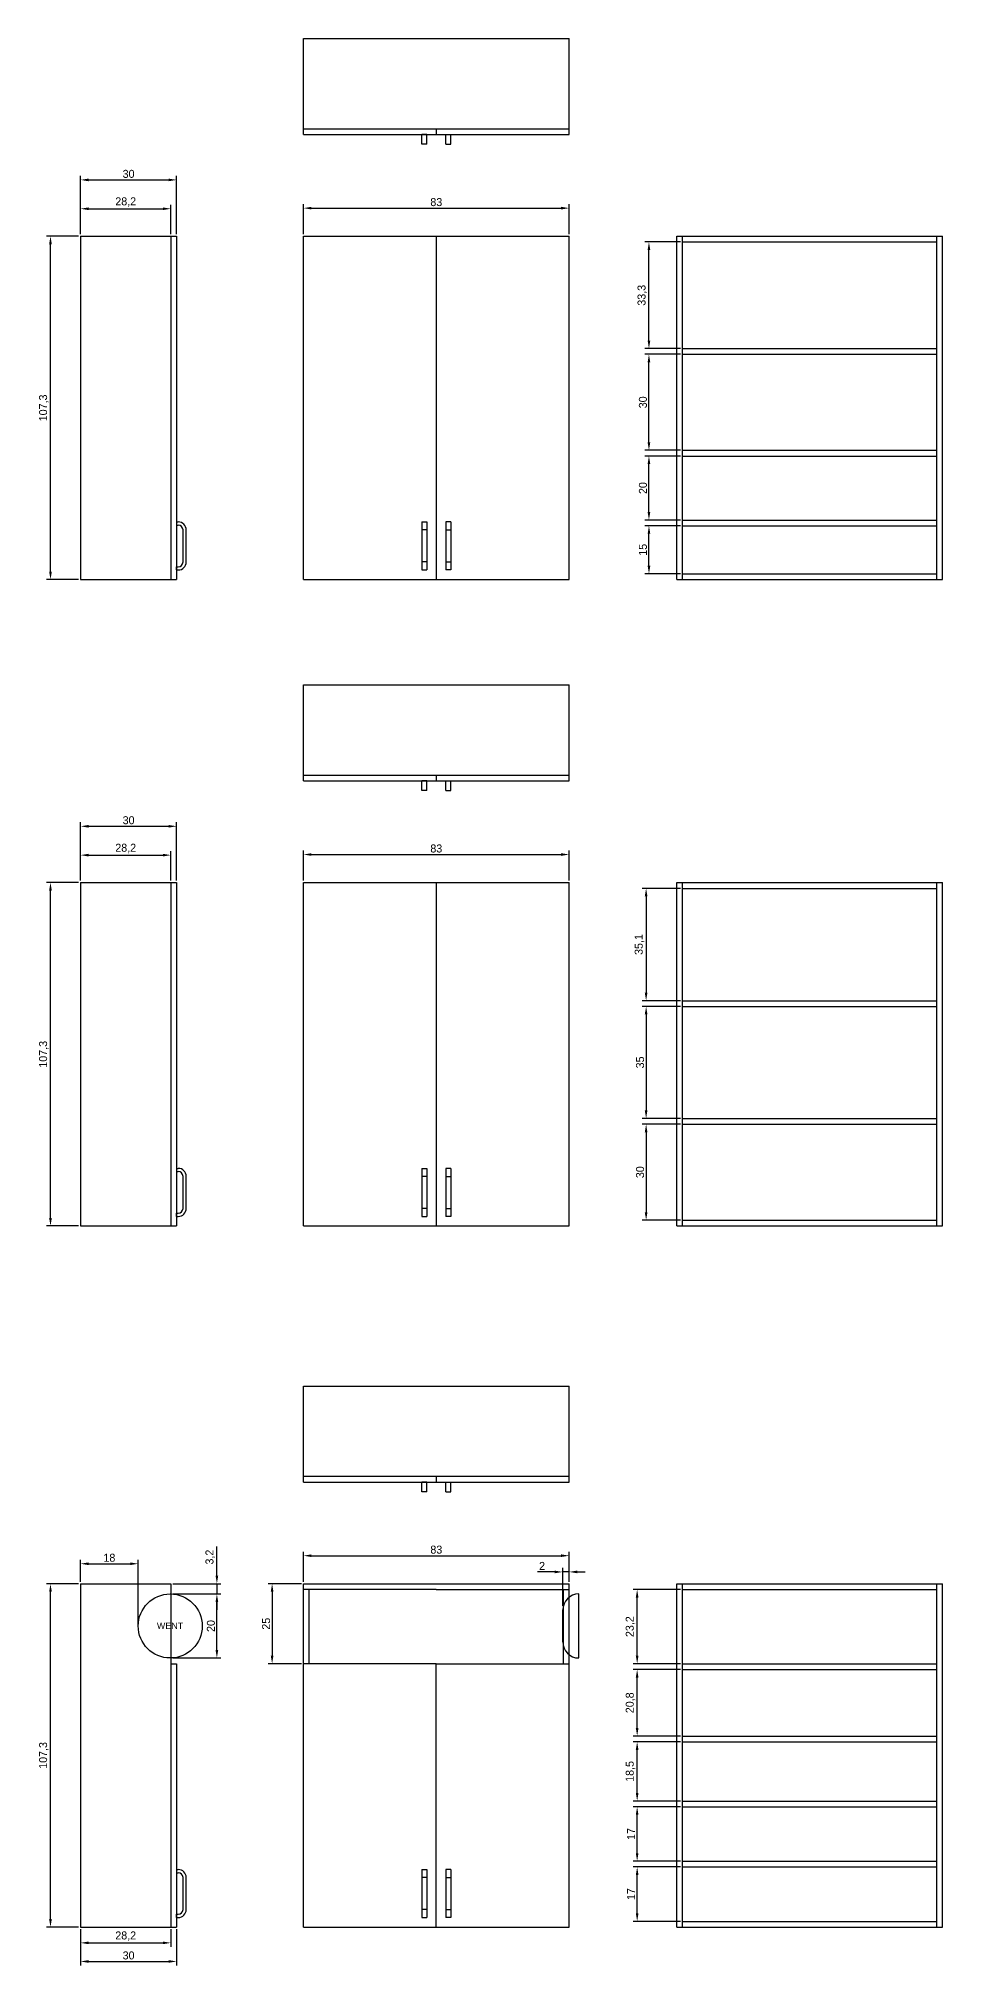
# Model space of a CAD drawing. Header units: millimetres. Extents: x 369 to 7898, y -3373 to 1610.
# Drawn here: x 1384 to 1666, y 1008 to 1610 of the extents above; entities that cross this region are included whole.
import ezdxf

# ---------------------------------------------------------------- set-up
doc = ezdxf.new("R2010")
doc.units = ezdxf.units.MM
doc.layers.add('Płytki', color=254, linetype='Continuous')
doc.layers.add('Wymiar', color=7, linetype='Continuous', true_color=0x9e9e9e)
doc.dimstyles.new('ISO-25', dxfattribs={"dimtxt": 2.5, "dimasz": 2.5, "dimexe": 1.25, "dimexo": 0.625, "dimtad": 1, "dimtxsty": 'Standard', "dimcen": 2.5, "dimadec": 0, "dimazin": 0, "dimtfac": 1, "dimtmove": 0, "dimatfit": 3, "dimfxl": 1, "dimarcsym": 0})

# ---------------------------------------------------------------- blocks, each defined once
blk = doc.blocks.new('Z$W@#292')
for p, q in [((0, 1.5), (15, 1.5)), ((0, 1.5), (0, 0)), ((0, 0), (15, 0)), ((2.5, 0), (2.5, 1.5)), ((12.5, 0), (12.5, 1.5)), ((15, 1.5), (15, 0))]:
    blk.add_line(p, q)
blk = doc.blocks.new('Z$W@#10916')
for p, q in [((0, 0), (0, 107.3)), ((0, 107.3), (83, 107.3)), ((41.5, 107.3), (41.5, 0)), ((83, 0), (83, 107.3)), ((0, 0), (83, 0))]:
    blk.add_line(p, q)
at = {"xscale": -1, "rotation": 90.00000000000001}
blk.add_blockref('Z$W@#292', (38.5, 18), dxfattribs=at)
at = {"rotation": -90.00000000000001}
blk.add_blockref('Z$W@#292', (44.5, 18), dxfattribs=at)
blk = doc.blocks.new('Z$W@#27982')
for p, q in [((0, 3), (0, 2.5)), ((0, 3), (1, 3)), ((1, 3), (1, 2.5)), ((2.5, 1), (12.5, 1)), ((2.5, 0), (12.5, 0)), ((15, 3), (14, 3)), ((14, 3), (14, 2.5)), ((15, 3), (15, 2.5))]:
    blk.add_line(p, q)
for centre, radius, start, end in [((2.5, 2.5), 2.5, 180, 270), ((2.5, 2.5), 1.5, 180, 270), ((12.5, 2.5), 1.5, 270, 0), ((12.5, 2.5), 2.5, 270, 0)]:
    blk.add_arc(centre, radius, start, end)
blk = doc.blocks.new('Z$W@#25260')
for p, q in [((0, 107.3), (30, 107.3)), ((0, 107.3), (0, 0)), ((28.2, 107.3), (28.2, 0)), ((30, 107.3), (30, 0)), ((0, 0), (30, 0))]:
    blk.add_line(p, q)
at = {"rotation": 90}
blk.add_blockref('Z$W@#27982', (33, 3), dxfattribs=at)
blk = doc.blocks.new('Z$W@#14642')
for p, q in [((0, 0), (0, 107.3)), ((0, 107.3), (83, 107.3)), ((1.8, 0), (1.8, 107.3)), ((1.8, 105.5), (81.2, 105.5)), ((81.2, 0), (81.2, 107.3)), ((83, 0), (83, 107.3)), ((1.8, 72.2), (81.2, 72.2)), ((1.8, 70.4), (81.2, 70.4)), ((1.8, 40.4), (81.2, 40.4)), ((1.8, 38.6), (81.2, 38.6)), ((1.8, 18.6), (81.2, 18.6)), ((1.8, 16.8), (81.2, 16.8)), ((0, 0), (83, 0)), ((1.8, 1.8), (81.2, 1.8))]:
    blk.add_line(p, q)
blk = doc.blocks.new('Z$W@#4144')
for p, q in [((0, 0), (0, 3)), ((1.5, 3), (0, 3)), ((1.5, 0), (0, 0)), ((1.5, 0), (1.5, 3))]:
    blk.add_line(p, q)
blk = doc.blocks.new('Z$W@#15414')
for p, q in [((0, 3), (0, 33)), ((0, 33), (83, 33)), ((83, 3), (83, 33)), ((0, 4.8), (83, 4.8)), ((0, 3), (83, 3)), ((41.5, 4.8), (41.5, 3))]:
    blk.add_line(p, q)
blk.add_blockref('Z$W@#4144', (37, 0))
at = {"xscale": -1}
blk.add_blockref('Z$W@#4144', (46, 0), dxfattribs=at)
blk = doc.blocks.new('*D311')
at = {"layer": 'Defpoints', "color": 0}
for p in [(1425.22, 1556.89), (1397.02, 1548.31), (1425.22, 1548.31)]:
    blk.add_point(p, dxfattribs=at)
at = {"layer": 'Wymiar', "color": 0, "lineweight": -2}
for p, q in [((1397.02, 1548.94), (1397.02, 1558.14)), ((1399.52, 1556.89), (1422.72, 1556.89)), ((1425.22, 1548.94), (1425.22, 1558.14))]:
    blk.add_line(p, q, dxfattribs=at)
at = {"layer": 'Wymiar', "color": 0}
for points in [[(1399.52, 1557.31), (1399.52, 1556.47), (1397.02, 1556.89)], [(1422.72, 1556.47), (1422.72, 1557.31), (1425.22, 1556.89)]]:
    blk.add_solid(points, dxfattribs=at)
at = {"layer": 'Wymiar', "color": 0, "insert": (1411.12, 1558.97), "char_height": 2.5, "attachment_point": 5}
blk.add_mtext('28,2', dxfattribs=at)
blk = doc.blocks.new('*D312')
at = {"layer": 'Defpoints', "color": 0}
for p in [(1427.02, 1565.91), (1397.02, 1548.31), (1427.02, 1548.31)]:
    blk.add_point(p, dxfattribs=at)
at = {"layer": 'Wymiar', "color": 0, "lineweight": -2}
for p, q in [((1397.02, 1548.94), (1397.02, 1567.16)), ((1399.52, 1565.91), (1424.52, 1565.91)), ((1427.02, 1548.94), (1427.02, 1567.16))]:
    blk.add_line(p, q, dxfattribs=at)
at = {"layer": 'Wymiar', "color": 0}
for points in [[(1399.52, 1566.32), (1399.52, 1565.49), (1397.02, 1565.91)], [(1424.52, 1565.49), (1424.52, 1566.32), (1427.02, 1565.91)]]:
    blk.add_solid(points, dxfattribs=at)
at = {"layer": 'Wymiar', "color": 0, "insert": (1412.02, 1567.78), "char_height": 2.5, "attachment_point": 5}
blk.add_mtext('30', dxfattribs=at)
blk = doc.blocks.new('*D313')
at = {"layer": 'Defpoints', "color": 0}
for p in [(1549.64, 1557.09), (1466.64, 1548.31), (1549.64, 1548.31)]:
    blk.add_point(p, dxfattribs=at)
at = {"layer": 'Wymiar', "color": 0, "lineweight": -2}
for p, q in [((1466.64, 1548.94), (1466.64, 1558.34)), ((1469.14, 1557.09), (1547.14, 1557.09)), ((1549.64, 1548.94), (1549.64, 1558.34))]:
    blk.add_line(p, q, dxfattribs=at)
at = {"layer": 'Wymiar', "color": 0}
for points in [[(1469.14, 1557.5), (1469.14, 1556.67), (1466.64, 1557.09)], [(1547.14, 1556.67), (1547.14, 1557.5), (1549.64, 1557.09)]]:
    blk.add_solid(points, dxfattribs=at)
at = {"layer": 'Wymiar', "color": 0, "insert": (1508.14, 1558.96), "char_height": 2.5, "attachment_point": 5}
blk.add_mtext('83', dxfattribs=at)
blk = doc.blocks.new('*D314')
at = {"layer": 'Defpoints', "color": 0}
for p in [(1387.62, 1548.31), (1397.02, 1548.31), (1397.02, 1441.01)]:
    blk.add_point(p, dxfattribs=at)
at = {"layer": 'Wymiar', "color": 0, "lineweight": -2}
for p, q in [((1396.4, 1548.31), (1386.37, 1548.31)), ((1387.62, 1443.51), (1387.62, 1545.81)), ((1396.4, 1441.01), (1386.37, 1441.01))]:
    blk.add_line(p, q, dxfattribs=at)
at = {"layer": 'Wymiar', "color": 0}
for points in [[(1388.04, 1545.81), (1387.2, 1545.81), (1387.62, 1548.31)], [(1387.2, 1443.51), (1388.04, 1443.51), (1387.62, 1441.01)]]:
    blk.add_solid(points, dxfattribs=at)
at = {"layer": 'Wymiar', "color": 0, "insert": (1385.54, 1494.66), "char_height": 2.5, "attachment_point": 5, "rotation": 90}
blk.add_mtext('107,3', dxfattribs=at)
blk = doc.blocks.new('*D315')
at = {"layer": 'Defpoints', "color": 0}
for p in [(1574.56, 1546.51), (1585.04, 1546.51), (1585.04, 1513.21)]:
    blk.add_point(p, dxfattribs=at)
at = {"layer": 'Wymiar', "color": 0, "lineweight": -2}
for p, q in [((1584.42, 1546.51), (1573.31, 1546.51)), ((1574.56, 1515.71), (1574.56, 1544.01)), ((1584.42, 1513.21), (1573.31, 1513.21))]:
    blk.add_line(p, q, dxfattribs=at)
at = {"layer": 'Wymiar', "color": 0}
for points in [[(1574.98, 1544.01), (1574.15, 1544.01), (1574.56, 1546.51)], [(1574.15, 1515.71), (1574.98, 1515.71), (1574.56, 1513.21)]]:
    blk.add_solid(points, dxfattribs=at)
at = {"layer": 'Wymiar', "color": 0, "insert": (1572.48, 1529.86), "char_height": 2.5, "attachment_point": 5, "rotation": 90}
blk.add_mtext('33,3', dxfattribs=at)
blk = doc.blocks.new('*D316')
at = {"layer": 'Defpoints', "color": 0}
for p in [(1574.56, 1511.41), (1585.04, 1511.41), (1585.04, 1481.41)]:
    blk.add_point(p, dxfattribs=at)
at = {"layer": 'Wymiar', "color": 0, "lineweight": -2}
for p, q in [((1584.42, 1511.41), (1573.31, 1511.41)), ((1574.56, 1483.91), (1574.56, 1508.91)), ((1584.42, 1481.41), (1573.31, 1481.41))]:
    blk.add_line(p, q, dxfattribs=at)
at = {"layer": 'Wymiar', "color": 0}
for points in [[(1574.98, 1508.91), (1574.15, 1508.91), (1574.56, 1511.41)], [(1574.15, 1483.91), (1574.98, 1483.91), (1574.56, 1481.41)]]:
    blk.add_solid(points, dxfattribs=at)
at = {"layer": 'Wymiar', "color": 0, "insert": (1572.69, 1496.41), "char_height": 2.5, "attachment_point": 5, "rotation": 90}
blk.add_mtext('30', dxfattribs=at)
blk = doc.blocks.new('*D317')
at = {"layer": 'Defpoints', "color": 0}
for p in [(1574.56, 1479.61), (1585.04, 1479.61), (1585.04, 1459.61)]:
    blk.add_point(p, dxfattribs=at)
at = {"layer": 'Wymiar', "color": 0, "lineweight": -2}
for p, q in [((1584.42, 1479.61), (1573.31, 1479.61)), ((1574.56, 1462.11), (1574.56, 1477.11)), ((1584.42, 1459.61), (1573.31, 1459.61))]:
    blk.add_line(p, q, dxfattribs=at)
at = {"layer": 'Wymiar', "color": 0}
for points in [[(1574.98, 1477.11), (1574.15, 1477.11), (1574.56, 1479.61)], [(1574.15, 1462.11), (1574.98, 1462.11), (1574.56, 1459.61)]]:
    blk.add_solid(points, dxfattribs=at)
at = {"layer": 'Wymiar', "color": 0, "insert": (1572.69, 1469.61), "char_height": 2.5, "attachment_point": 5, "rotation": 90}
blk.add_mtext('20', dxfattribs=at)
blk = doc.blocks.new('*D318')
at = {"layer": 'Defpoints', "color": 0}
for p in [(1574.56, 1457.81), (1585.04, 1457.81), (1585.04, 1442.81)]:
    blk.add_point(p, dxfattribs=at)
at = {"layer": 'Wymiar', "color": 0, "lineweight": -2}
for p, q in [((1584.42, 1457.81), (1573.31, 1457.81)), ((1574.56, 1445.31), (1574.56, 1455.31)), ((1584.42, 1442.81), (1573.31, 1442.81))]:
    blk.add_line(p, q, dxfattribs=at)
at = {"layer": 'Wymiar', "color": 0}
for points in [[(1574.98, 1455.31), (1574.15, 1455.31), (1574.56, 1457.81)], [(1574.15, 1445.31), (1574.98, 1445.31), (1574.56, 1442.81)]]:
    blk.add_solid(points, dxfattribs=at)
at = {"layer": 'Wymiar', "color": 0, "insert": (1572.69, 1450.31), "char_height": 2.5, "attachment_point": 5, "rotation": 90}
blk.add_mtext('15', dxfattribs=at)
blk = doc.blocks.new('*D319')
at = {"layer": 'Defpoints', "color": 0}
for p in [(1425.22, 1354.9), (1397.02, 1346.32), (1425.22, 1346.32)]:
    blk.add_point(p, dxfattribs=at)
at = {"layer": 'Wymiar', "color": 0, "lineweight": -2}
for p, q in [((1397.02, 1346.95), (1397.02, 1356.15)), ((1399.52, 1354.9), (1422.72, 1354.9)), ((1425.22, 1346.95), (1425.22, 1356.15))]:
    blk.add_line(p, q, dxfattribs=at)
at = {"layer": 'Wymiar', "color": 0}
for points in [[(1399.52, 1355.32), (1399.52, 1354.48), (1397.02, 1354.9)], [(1422.72, 1354.48), (1422.72, 1355.32), (1425.22, 1354.9)]]:
    blk.add_solid(points, dxfattribs=at)
at = {"layer": 'Wymiar', "color": 0, "insert": (1411.12, 1356.98), "char_height": 2.5, "attachment_point": 5}
blk.add_mtext('28,2', dxfattribs=at)
blk = doc.blocks.new('*D320')
at = {"layer": 'Defpoints', "color": 0}
for p in [(1427.02, 1363.92), (1397.02, 1346.32), (1427.02, 1346.32)]:
    blk.add_point(p, dxfattribs=at)
at = {"layer": 'Wymiar', "color": 0, "lineweight": -2}
for p, q in [((1397.02, 1346.95), (1397.02, 1365.17)), ((1399.52, 1363.92), (1424.52, 1363.92)), ((1427.02, 1346.95), (1427.02, 1365.17))]:
    blk.add_line(p, q, dxfattribs=at)
at = {"layer": 'Wymiar', "color": 0}
for points in [[(1399.52, 1364.33), (1399.52, 1363.5), (1397.02, 1363.92)], [(1424.52, 1363.5), (1424.52, 1364.33), (1427.02, 1363.92)]]:
    blk.add_solid(points, dxfattribs=at)
at = {"layer": 'Wymiar', "color": 0, "insert": (1412.02, 1365.79), "char_height": 2.5, "attachment_point": 5}
blk.add_mtext('30', dxfattribs=at)
blk = doc.blocks.new('*D321')
at = {"layer": 'Defpoints', "color": 0}
for p in [(1549.64, 1355.1), (1466.64, 1346.32), (1549.64, 1346.32)]:
    blk.add_point(p, dxfattribs=at)
at = {"layer": 'Wymiar', "color": 0, "lineweight": -2}
for p, q in [((1466.64, 1346.95), (1466.64, 1356.35)), ((1469.14, 1355.1), (1547.14, 1355.1)), ((1549.64, 1346.95), (1549.64, 1356.35))]:
    blk.add_line(p, q, dxfattribs=at)
at = {"layer": 'Wymiar', "color": 0}
for points in [[(1469.14, 1355.51), (1469.14, 1354.68), (1466.64, 1355.1)], [(1547.14, 1354.68), (1547.14, 1355.51), (1549.64, 1355.1)]]:
    blk.add_solid(points, dxfattribs=at)
at = {"layer": 'Wymiar', "color": 0, "insert": (1508.14, 1356.97), "char_height": 2.5, "attachment_point": 5}
blk.add_mtext('83', dxfattribs=at)
blk = doc.blocks.new('*D322')
at = {"layer": 'Defpoints', "color": 0}
for p in [(1387.62, 1346.32), (1397.02, 1346.32), (1397.02, 1239.02)]:
    blk.add_point(p, dxfattribs=at)
at = {"layer": 'Wymiar', "color": 0, "lineweight": -2}
for p, q in [((1396.4, 1346.32), (1386.37, 1346.32)), ((1387.62, 1241.52), (1387.62, 1343.82)), ((1396.4, 1239.02), (1386.37, 1239.02))]:
    blk.add_line(p, q, dxfattribs=at)
at = {"layer": 'Wymiar', "color": 0}
for points in [[(1388.04, 1343.82), (1387.2, 1343.82), (1387.62, 1346.32)], [(1387.2, 1241.52), (1388.04, 1241.52), (1387.62, 1239.02)]]:
    blk.add_solid(points, dxfattribs=at)
at = {"layer": 'Wymiar', "color": 0, "insert": (1385.54, 1292.67), "char_height": 2.5, "attachment_point": 5, "rotation": 90}
blk.add_mtext('107,3', dxfattribs=at)
blk = doc.blocks.new('Z$W@#445')
for p, q in [((0, 0), (0, 107.3)), ((0, 107.3), (83, 107.3)), ((1.8, 0), (1.8, 107.3)), ((1.8, 105.5), (81.2, 105.5)), ((81.2, 0), (81.2, 107.3)), ((83, 0), (83, 107.3)), ((1.8, 70.4), (81.2, 70.4)), ((1.8, 68.6), (81.2, 68.6)), ((1.8, 33.6), (81.2, 33.6)), ((1.8, 31.8), (81.2, 31.8)), ((0, 0), (83, 0)), ((1.8, 1.8), (81.2, 1.8))]:
    blk.add_line(p, q)
blk = doc.blocks.new('*D336')
at = {"layer": 'Defpoints', "color": 0}
for p in [(1585.04, 1344.52), (1573.68, 1309.42), (1585.04, 1309.42)]:
    blk.add_point(p, dxfattribs=at)
at = {"layer": 'Wymiar', "color": 0, "lineweight": -2}
for p, q in [((1584.42, 1344.52), (1572.43, 1344.52)), ((1573.68, 1342.02), (1573.68, 1311.92)), ((1584.42, 1309.42), (1572.43, 1309.42))]:
    blk.add_line(p, q, dxfattribs=at)
at = {"layer": 'Wymiar', "color": 0}
for points in [[(1574.09, 1342.02), (1573.26, 1342.02), (1573.68, 1344.52)], [(1573.26, 1311.92), (1574.09, 1311.92), (1573.68, 1309.42)]]:
    blk.add_solid(points, dxfattribs=at)
at = {"layer": 'Wymiar', "color": 0, "insert": (1571.59, 1326.97), "char_height": 2.5, "attachment_point": 5, "rotation": 90}
blk.add_mtext('35,1', dxfattribs=at)
blk = doc.blocks.new('*D337')
at = {"layer": 'Defpoints', "color": 0}
for p in [(1585.04, 1307.62), (1573.68, 1272.62), (1585.04, 1272.62)]:
    blk.add_point(p, dxfattribs=at)
at = {"layer": 'Wymiar', "color": 0, "lineweight": -2}
for p, q in [((1584.42, 1307.62), (1572.43, 1307.62)), ((1573.68, 1305.12), (1573.68, 1275.12)), ((1584.42, 1272.62), (1572.43, 1272.62))]:
    blk.add_line(p, q, dxfattribs=at)
at = {"layer": 'Wymiar', "color": 0}
for points in [[(1574.09, 1305.12), (1573.26, 1305.12), (1573.68, 1307.62)], [(1573.26, 1275.12), (1574.09, 1275.12), (1573.68, 1272.62)]]:
    blk.add_solid(points, dxfattribs=at)
at = {"layer": 'Wymiar', "color": 0, "insert": (1571.8, 1290.12), "char_height": 2.5, "attachment_point": 5, "rotation": 90}
blk.add_mtext('35', dxfattribs=at)
blk = doc.blocks.new('*D338')
at = {"layer": 'Defpoints', "color": 0}
for p in [(1585.04, 1270.82), (1573.68, 1240.82), (1585.04, 1240.82)]:
    blk.add_point(p, dxfattribs=at)
at = {"layer": 'Wymiar', "color": 0, "lineweight": -2}
for p, q in [((1584.42, 1270.82), (1572.43, 1270.82)), ((1573.68, 1268.32), (1573.68, 1243.32)), ((1584.42, 1240.82), (1572.43, 1240.82))]:
    blk.add_line(p, q, dxfattribs=at)
at = {"layer": 'Wymiar', "color": 0}
for points in [[(1574.09, 1268.32), (1573.26, 1268.32), (1573.68, 1270.82)], [(1573.26, 1243.32), (1574.09, 1243.32), (1573.68, 1240.82)]]:
    blk.add_solid(points, dxfattribs=at)
at = {"layer": 'Wymiar', "color": 0, "insert": (1571.8, 1255.82), "char_height": 2.5, "attachment_point": 5, "rotation": 90}
blk.add_mtext('30', dxfattribs=at)
blk = doc.blocks.new('*D341')
at = {"layer": 'Defpoints', "color": 0}
for p in [(1549.64, 1135.99), (1466.64, 1127.22), (1549.64, 1127.22)]:
    blk.add_point(p, dxfattribs=at)
at = {"layer": 'Wymiar', "color": 0, "lineweight": -2}
for p, q in [((1466.64, 1127.84), (1466.64, 1137.24)), ((1469.14, 1135.99), (1547.14, 1135.99)), ((1549.64, 1127.84), (1549.64, 1137.24))]:
    blk.add_line(p, q, dxfattribs=at)
at = {"layer": 'Wymiar', "color": 0}
for points in [[(1469.14, 1136.41), (1469.14, 1135.58), (1466.64, 1135.99)], [(1547.14, 1135.58), (1547.14, 1136.41), (1549.64, 1135.99)]]:
    blk.add_solid(points, dxfattribs=at)
at = {"layer": 'Wymiar', "color": 0, "insert": (1508.14, 1137.87), "char_height": 2.5, "attachment_point": 5}
blk.add_mtext('83', dxfattribs=at)
blk = doc.blocks.new('*D342')
at = {"layer": 'Defpoints', "color": 0}
for p in [(1387.62, 1127.22), (1397.02, 1127.22), (1397.02, 1019.92)]:
    blk.add_point(p, dxfattribs=at)
at = {"layer": 'Wymiar', "color": 0, "lineweight": -2}
for p, q in [((1396.4, 1127.22), (1386.37, 1127.22)), ((1387.62, 1022.42), (1387.62, 1124.72)), ((1396.4, 1019.92), (1386.37, 1019.92))]:
    blk.add_line(p, q, dxfattribs=at)
at = {"layer": 'Wymiar', "color": 0}
for points in [[(1388.04, 1124.72), (1387.2, 1124.72), (1387.62, 1127.22)], [(1387.2, 1022.42), (1388.04, 1022.42), (1387.62, 1019.92)]]:
    blk.add_solid(points, dxfattribs=at)
at = {"layer": 'Wymiar', "color": 0, "insert": (1385.54, 1073.57), "char_height": 2.5, "attachment_point": 5, "rotation": 90}
blk.add_mtext('107,3', dxfattribs=at)
blk = doc.blocks.new('Z$W@#3371')
for p, q in [((0, 0), (0, 107.3)), ((0, 107.3), (83, 107.3)), ((1.8, 0), (1.8, 107.3)), ((1.8, 105.5), (81.2, 105.5)), ((81.2, 0), (81.2, 107.3)), ((83, 0), (83, 107.3)), ((1.8, 82.3), (81.2, 82.3)), ((1.8, 80.5), (81.2, 80.5)), ((1.8, 59.7), (81.2, 59.7)), ((1.8, 57.9), (81.2, 57.9)), ((1.8, 39.4), (81.2, 39.4)), ((1.8, 37.6), (81.2, 37.6)), ((1.8, 20.6), (81.2, 20.6)), ((1.8, 18.8), (81.2, 18.8)), ((0, 0), (83, 0)), ((1.8, 1.8), (81.2, 1.8))]:
    blk.add_line(p, q)
blk = doc.blocks.new('*D347')
at = {"layer": 'Defpoints', "color": 0}
for p in [(1570.88, 1038.72), (1585.04, 1038.72), (1585.04, 1021.72)]:
    blk.add_point(p, dxfattribs=at)
at = {"layer": 'Wymiar', "color": 0, "lineweight": -2}
for p, q in [((1584.42, 1038.72), (1569.63, 1038.72)), ((1570.88, 1024.22), (1570.88, 1036.22)), ((1584.42, 1021.72), (1569.63, 1021.72))]:
    blk.add_line(p, q, dxfattribs=at)
at = {"layer": 'Wymiar', "color": 0}
for points in [[(1571.29, 1036.22), (1570.46, 1036.22), (1570.88, 1038.72)], [(1570.46, 1024.22), (1571.29, 1024.22), (1570.88, 1021.72)]]:
    blk.add_solid(points, dxfattribs=at)
at = {"layer": 'Wymiar', "color": 0, "insert": (1569, 1030.22), "char_height": 2.5, "attachment_point": 5, "rotation": 90}
blk.add_mtext('17', dxfattribs=at)
blk = doc.blocks.new('*D348')
at = {"layer": 'Defpoints', "color": 0}
for p in [(1570.88, 1057.52), (1585.04, 1057.52), (1585.04, 1040.52)]:
    blk.add_point(p, dxfattribs=at)
at = {"layer": 'Wymiar', "color": 0, "lineweight": -2}
for p, q in [((1584.42, 1057.52), (1569.63, 1057.52)), ((1570.88, 1043.02), (1570.88, 1055.02)), ((1584.42, 1040.52), (1569.63, 1040.52))]:
    blk.add_line(p, q, dxfattribs=at)
at = {"layer": 'Wymiar', "color": 0}
for points in [[(1571.29, 1055.02), (1570.46, 1055.02), (1570.88, 1057.52)], [(1570.46, 1043.02), (1571.29, 1043.02), (1570.88, 1040.52)]]:
    blk.add_solid(points, dxfattribs=at)
at = {"layer": 'Wymiar', "color": 0, "insert": (1569, 1049.02), "char_height": 2.5, "attachment_point": 5, "rotation": 90}
blk.add_mtext('17', dxfattribs=at)
blk = doc.blocks.new('*D349')
at = {"layer": 'Defpoints', "color": 0}
for p in [(1570.88, 1077.82), (1585.04, 1077.82), (1585.04, 1059.32)]:
    blk.add_point(p, dxfattribs=at)
at = {"layer": 'Wymiar', "color": 0, "lineweight": -2}
for p, q in [((1584.42, 1077.82), (1569.63, 1077.82)), ((1570.88, 1061.82), (1570.88, 1075.32)), ((1584.42, 1059.32), (1569.63, 1059.32))]:
    blk.add_line(p, q, dxfattribs=at)
at = {"layer": 'Wymiar', "color": 0}
for points in [[(1571.29, 1075.32), (1570.46, 1075.32), (1570.88, 1077.82)], [(1570.46, 1061.82), (1571.29, 1061.82), (1570.88, 1059.32)]]:
    blk.add_solid(points, dxfattribs=at)
at = {"layer": 'Wymiar', "color": 0, "insert": (1568.79, 1068.57), "char_height": 2.5, "attachment_point": 5, "rotation": 90}
blk.add_mtext('18,5', dxfattribs=at)
blk = doc.blocks.new('*D350')
at = {"layer": 'Defpoints', "color": 0}
for p in [(1570.88, 1100.42), (1585.04, 1100.42), (1585.04, 1079.62)]:
    blk.add_point(p, dxfattribs=at)
at = {"layer": 'Wymiar', "color": 0, "lineweight": -2}
for p, q in [((1584.42, 1100.42), (1569.63, 1100.42)), ((1570.88, 1082.12), (1570.88, 1097.92)), ((1584.42, 1079.62), (1569.63, 1079.62))]:
    blk.add_line(p, q, dxfattribs=at)
at = {"layer": 'Wymiar', "color": 0}
for points in [[(1571.29, 1097.92), (1570.46, 1097.92), (1570.88, 1100.42)], [(1570.46, 1082.12), (1571.29, 1082.12), (1570.88, 1079.62)]]:
    blk.add_solid(points, dxfattribs=at)
at = {"layer": 'Wymiar', "color": 0, "insert": (1568.79, 1090.02), "char_height": 2.5, "attachment_point": 5, "rotation": 90}
blk.add_mtext('20,8', dxfattribs=at)
blk = doc.blocks.new('*D351')
at = {"layer": 'Defpoints', "color": 0}
for p in [(1570.88, 1125.42), (1585.04, 1125.42), (1585.04, 1102.22)]:
    blk.add_point(p, dxfattribs=at)
at = {"layer": 'Wymiar', "color": 0, "lineweight": -2}
for p, q in [((1584.42, 1125.42), (1569.63, 1125.42)), ((1570.88, 1104.72), (1570.88, 1122.92)), ((1584.42, 1102.22), (1569.63, 1102.22))]:
    blk.add_line(p, q, dxfattribs=at)
at = {"layer": 'Wymiar', "color": 0}
for points in [[(1571.29, 1122.92), (1570.46, 1122.92), (1570.88, 1125.42)], [(1570.46, 1104.72), (1571.29, 1104.72), (1570.88, 1102.22)]]:
    blk.add_solid(points, dxfattribs=at)
at = {"layer": 'Wymiar', "color": 0, "insert": (1568.79, 1113.82), "char_height": 2.5, "attachment_point": 5, "rotation": 90}
blk.add_mtext('23,2', dxfattribs=at)
blk = doc.blocks.new('Z$W@#29794')
for p, q in [((0, 0), (0, 107.3)), ((0, 107.3), (83, 107.3)), ((41.5, 105.5), (0, 105.5)), ((1.8, 82.3), (1.8, 105.5)), ((41.5, 105.5), (83, 105.5)), ((81.2, 82.3), (81.2, 105.5)), ((83, 0), (83, 107.3)), ((41.5, 82.3), (0, 82.3)), ((41.5, 82.3), (83, 82.3)), ((41.5, 0), (41.5, 82.3)), ((0, 0), (83, 0))]:
    blk.add_line(p, q)
at = {"xscale": -1, "rotation": 90.00000000000001}
blk.add_blockref('Z$W@#292', (38.5, 18), dxfattribs=at)
at = {"rotation": -90.00000000000001}
blk.add_blockref('Z$W@#292', (44.5, 18), dxfattribs=at)
blk = doc.blocks.new('*D353')
at = {"layer": 'Defpoints', "color": 0}
for p in [(1466.64, 1127.22), (1456.85, 1102.22), (1466.64, 1102.22)]:
    blk.add_point(p, dxfattribs=at)
at = {"layer": 'Wymiar', "color": 0, "lineweight": -2}
for p, q in [((1466.01, 1127.22), (1455.6, 1127.22)), ((1456.85, 1124.72), (1456.85, 1104.72)), ((1466.01, 1102.22), (1455.6, 1102.22))]:
    blk.add_line(p, q, dxfattribs=at)
at = {"layer": 'Wymiar', "color": 0}
for points in [[(1457.27, 1124.72), (1456.43, 1124.72), (1456.85, 1127.22)], [(1456.43, 1104.72), (1457.27, 1104.72), (1456.85, 1102.22)]]:
    blk.add_solid(points, dxfattribs=at)
at = {"layer": 'Wymiar', "color": 0, "insert": (1454.97, 1114.72), "char_height": 2.5, "attachment_point": 5, "rotation": 90}
blk.add_mtext('25', dxfattribs=at)
blk = doc.blocks.new('Z$W@#15467')
for p, q in [((0, 107.3), (28.2, 107.3)), ((0, 107.3), (0, 0)), ((28.2, 107.3), (28.2, 0)), ((28.2, 82.3), (30, 82.3)), ((30, 82.3), (30, 0)), ((0, 0), (30, 0))]:
    blk.add_line(p, q)
at = {"rotation": 90}
blk.add_blockref('Z$W@#27982', (33, 3), dxfattribs=at)
blk = doc.blocks.new('*D355')
at = {"layer": 'Defpoints', "color": 0}
for p in [(1397.02, 1019.92), (1427.02, 1019.92), (1427.02, 1009.19)]:
    blk.add_point(p, dxfattribs=at)
at = {"layer": 'Wymiar', "color": 0, "lineweight": -2}
for p, q in [((1397.02, 1019.29), (1397.02, 1007.94)), ((1427.02, 1019.29), (1427.02, 1007.94)), ((1399.52, 1009.19), (1424.52, 1009.19))]:
    blk.add_line(p, q, dxfattribs=at)
at = {"layer": 'Wymiar', "color": 0}
for points in [[(1399.52, 1009.61), (1399.52, 1008.77), (1397.02, 1009.19)], [(1424.52, 1008.77), (1424.52, 1009.61), (1427.02, 1009.19)]]:
    blk.add_solid(points, dxfattribs=at)
at = {"layer": 'Wymiar', "color": 0, "insert": (1412.02, 1011.06), "char_height": 2.5, "attachment_point": 5}
blk.add_mtext('30', dxfattribs=at)
blk = doc.blocks.new('*D356')
at = {"layer": 'Defpoints', "color": 0}
for p in [(1397.02, 1019.92), (1425.22, 1019.92), (1425.22, 1015)]:
    blk.add_point(p, dxfattribs=at)
at = {"layer": 'Wymiar', "color": 0, "lineweight": -2}
for p, q in [((1397.02, 1019.29), (1397.02, 1013.75)), ((1425.22, 1019.29), (1425.22, 1013.75)), ((1399.52, 1015), (1422.72, 1015))]:
    blk.add_line(p, q, dxfattribs=at)
at = {"layer": 'Wymiar', "color": 0}
for points in [[(1399.52, 1015.42), (1399.52, 1014.59), (1397.02, 1015)], [(1422.72, 1014.59), (1422.72, 1015.42), (1425.22, 1015)]]:
    blk.add_solid(points, dxfattribs=at)
at = {"layer": 'Wymiar', "color": 0, "insert": (1411.12, 1017.09), "char_height": 2.5, "attachment_point": 5}
blk.add_mtext('28,2', dxfattribs=at)
blk = doc.blocks.new('*D548')
at = {"layer": 'Defpoints', "color": 0}
for p in [(1425.22, 1127.22), (1425.22, 1124.02), (1439.6, 1124.02)]:
    blk.add_point(p, dxfattribs=at)
at = {"layer": 'Wymiar', "color": 0, "lineweight": -2}
for p, q in [((1439.6, 1129.72), (1439.6, 1138.89)), ((1425.85, 1127.22), (1440.85, 1127.22)), ((1439.6, 1127.22), (1439.6, 1124.02)), ((1425.85, 1124.02), (1440.85, 1124.02)), ((1439.6, 1121.52), (1439.6, 1119.02))]:
    blk.add_line(p, q, dxfattribs=at)
at = {"layer": 'Wymiar', "color": 0}
for points in [[(1439.19, 1129.72), (1440.02, 1129.72), (1439.6, 1127.22)], [(1440.02, 1121.52), (1439.19, 1121.52), (1439.6, 1124.02)]]:
    blk.add_solid(points, dxfattribs=at)
at = {"layer": 'Wymiar', "color": 0, "insert": (1437.52, 1135.55), "char_height": 2.5, "attachment_point": 5, "rotation": 90}
blk.add_mtext('3,2', dxfattribs=at)
blk = doc.blocks.new('*D549')
at = {"layer": 'Defpoints', "color": 0}
for p in [(1425.22, 1124.02), (1439.6, 1124.02), (1425.22, 1104.02)]:
    blk.add_point(p, dxfattribs=at)
at = {"layer": 'Wymiar', "color": 0, "lineweight": -2}
for p, q in [((1425.85, 1124.02), (1440.85, 1124.02)), ((1439.6, 1106.52), (1439.6, 1121.52)), ((1425.85, 1104.02), (1440.85, 1104.02))]:
    blk.add_line(p, q, dxfattribs=at)
at = {"layer": 'Wymiar', "color": 0}
for points in [[(1440.02, 1121.52), (1439.19, 1121.52), (1439.6, 1124.02)], [(1439.19, 1106.52), (1440.02, 1106.52), (1439.6, 1104.02)]]:
    blk.add_solid(points, dxfattribs=at)
at = {"layer": 'Wymiar', "color": 0, "insert": (1437.73, 1114.02), "char_height": 2.5, "attachment_point": 5, "rotation": 90}
blk.add_mtext('20', dxfattribs=at)
blk = doc.blocks.new('*D550')
at = {"layer": 'Defpoints', "color": 0}
for p in [(1415.02, 1133.47), (1397.02, 1127.22), (1415.02, 1114.02)]:
    blk.add_point(p, dxfattribs=at)
at = {"layer": 'Wymiar', "color": 0, "lineweight": -2}
for p, q in [((1397.02, 1127.84), (1397.02, 1134.72)), ((1399.52, 1133.47), (1412.52, 1133.47)), ((1415.02, 1114.64), (1415.02, 1134.72))]:
    blk.add_line(p, q, dxfattribs=at)
at = {"layer": 'Wymiar', "color": 0}
for points in [[(1399.52, 1133.88), (1399.52, 1133.05), (1397.02, 1133.47)], [(1412.52, 1133.05), (1412.52, 1133.88), (1415.02, 1133.47)]]:
    blk.add_solid(points, dxfattribs=at)
at = {"layer": 'Wymiar', "color": 0, "insert": (1406.02, 1135.34), "char_height": 2.5, "attachment_point": 5}
blk.add_mtext('18', dxfattribs=at)
blk = doc.blocks.new('*D551')
at = {"layer": 'Defpoints', "color": 0}
for p in [(1547.64, 1130.91), (1549.64, 1127.22), (1547.64, 1119.64)]:
    blk.add_point(p, dxfattribs=at)
at = {"layer": 'Wymiar', "color": 0, "lineweight": -2}
for p, q in [((1547.64, 1120.27), (1547.64, 1132.16)), ((1549.64, 1127.84), (1549.64, 1132.16)), ((1545.14, 1130.91), (1539.72, 1130.91)), ((1549.64, 1130.91), (1547.64, 1130.91)), ((1552.14, 1130.91), (1554.64, 1130.91))]:
    blk.add_line(p, q, dxfattribs=at)
at = {"layer": 'Wymiar', "color": 0}
for points in [[(1545.14, 1130.5), (1545.14, 1131.33), (1547.64, 1130.91)], [(1552.14, 1131.33), (1552.14, 1130.5), (1549.64, 1130.91)]]:
    blk.add_solid(points, dxfattribs=at)
at = {"layer": 'Wymiar', "color": 0, "insert": (1541.18, 1132.79), "char_height": 2.5, "attachment_point": 5}
blk.add_mtext('2', dxfattribs=at)

msp = doc.modelspace()

# ---------------------------------------------------------------- linework, layer by layer
at = {"layer": 'Płytki'}
for p, q in [((1552.637, 1124.019), (1552.637, 1124.019)), ((1552.637, 1104.019), (1552.637, 1124.019)), ((1547.637, 1109.019), (1547.637, 1119.019)), ((1552.637, 1104.019), (1552.637, 1104.019))]:
    msp.add_line(p, q, dxfattribs=at)
msp.add_circle((1425.023, 1114.019), 10, dxfattribs=at)
for centre, start, end in [((1552.637, 1119.019), 90, 180), ((1552.637, 1109.019), 180, 270)]:
    msp.add_arc(centre, 5, start, end, dxfattribs=at)

# ---------------------------------------------------------------- block references
for name, p in [('Z$W@#15414', (1466.637, 1577.083)), ('Z$W@#25260', (1397.023, 1441.012)), ('Z$W@#10916', (1466.637, 1441.012)), ('Z$W@#14642', (1583.24, 1441.012)), ('Z$W@#15414', (1466.637, 1375.093)), ('Z$W@#25260', (1397.023, 1239.022)), ('Z$W@#10916', (1466.637, 1239.022)), ('Z$W@#445', (1583.24, 1239.022)), ('Z$W@#15414', (1466.637, 1155.991)), ('Z$W@#15467', (1397.023, 1019.919)), ('Z$W@#29794', (1466.637, 1019.919)), ('Z$W@#3371', (1583.24, 1019.919))]:
    msp.add_blockref(name, p)

# ---------------------------------------------------------------- texts
at = {"layer": 'Płytki', "insert": (1424.963, 1114.104), "char_height": 2, "width": 16.29637, "attachment_point": 5}
msp.add_mtext('{\\fArial|b0|i0|c238|p0;WENT}', dxfattribs=at)

# ---------------------------------------------------------------- dimensions: what is measured, and where the dimension line sits
at = {"layer": 'Wymiar'}
for base, p1, p2, picture, middle in [((1427.023, 1565.905), (1397.023, 1548.312), (1427.023, 1548.312), '*D312', (1412.023, 1567.78)), ((1425.223, 1556.891), (1397.023, 1548.312), (1425.223, 1548.312), '*D311', (1411.123, 1558.974)), ((1549.637, 1557.087), (1466.637, 1548.312), (1549.637, 1548.312), '*D313', (1508.137, 1558.962)), ((1427.023, 1363.915), (1397.023, 1346.322), (1427.023, 1346.322), '*D320', (1412.023, 1365.79)), ((1425.223, 1354.901), (1397.023, 1346.322), (1425.223, 1346.322), '*D319', (1411.123, 1356.984)), ((1549.637, 1355.096), (1466.637, 1346.322), (1549.637, 1346.322), '*D321', (1508.137, 1356.971)), ((1549.637, 1135.994), (1466.637, 1127.219), (1549.637, 1127.219), '*D341', (1508.137, 1137.869)), ((1415.023, 1133.468), (1397.023, 1127.219), (1415.023, 1114.019), '*D550', (1406.023, 1135.343)), ((1547.637, 1130.915), (1549.637, 1127.219), (1547.637, 1119.644), '*D551', (1541.178, 1132.79)), ((1427.023, 1009.189), (1397.023, 1019.919), (1427.023, 1019.919), '*D355', (1412.023, 1011.064)), ((1425.223, 1015.003), (1397.023, 1019.919), (1425.223, 1019.919), '*D356', (1411.123, 1017.087))]:
    dim = msp.add_linear_dim(base=base, p1=p1, p2=p2, dimstyle='ISO-25', dxfattribs=at)
    dim.commit()
    dim.dimension.update_dxf_attribs({"geometry": picture, "text_midpoint": middle})
for base, p1, p2, picture, middle in [((1387.619, 1548.312), (1397.023, 1441.012), (1397.023, 1548.312), '*D314', (1385.535, 1494.662)), ((1574.562, 1546.512), (1585.04, 1513.212), (1585.04, 1546.512), '*D315', (1572.478, 1529.862)), ((1574.562, 1511.412), (1585.04, 1481.412), (1585.04, 1511.412), '*D316', (1572.687, 1496.412)), ((1574.562, 1479.612), (1585.04, 1459.612), (1585.04, 1479.612), '*D317', (1572.687, 1469.612)), ((1574.562, 1457.812), (1585.04, 1442.812), (1585.04, 1457.812), '*D318', (1572.687, 1450.312)), ((1387.619, 1346.322), (1397.023, 1239.022), (1397.023, 1346.322), '*D322', (1385.535, 1292.672)), ((1573.678, 1309.422), (1585.04, 1344.522), (1585.04, 1309.422), '*D336', (1571.594, 1326.972)), ((1573.678, 1272.622), (1585.04, 1307.622), (1585.04, 1272.622), '*D337', (1571.803, 1290.122)), ((1573.678, 1240.822), (1585.04, 1270.822), (1585.04, 1240.822), '*D338', (1571.803, 1255.822)), ((1387.619, 1127.219), (1397.023, 1019.919), (1397.023, 1127.219), '*D342', (1385.535, 1073.569)), ((1456.849, 1102.219), (1466.637, 1127.219), (1466.637, 1102.219), '*D353', (1454.974, 1114.719)), ((1439.603, 1124.017), (1425.223, 1104.021), (1425.223, 1124.017), '*D549', (1437.728, 1114.019)), ((1570.877, 1125.419), (1585.04, 1102.219), (1585.04, 1125.419), '*D351', (1568.793, 1113.819)), ((1570.877, 1100.419), (1585.04, 1079.619), (1585.04, 1100.419), '*D350', (1568.793, 1090.019)), ((1570.877, 1077.819), (1585.04, 1059.319), (1585.04, 1077.819), '*D349', (1568.793, 1068.569)), ((1570.877, 1057.519), (1585.04, 1040.519), (1585.04, 1057.519), '*D348', (1569.002, 1049.019)), ((1570.877, 1038.719), (1585.04, 1021.719), (1585.04, 1038.719), '*D347', (1569.002, 1030.219))]:
    dim = msp.add_linear_dim(base=base, p1=p1, p2=p2, angle=90, dimstyle='ISO-25', dxfattribs=at)
    dim.commit()
    dim.dimension.update_dxf_attribs({"geometry": picture, "text_midpoint": middle})
dim = msp.add_linear_dim(base=(1439.603, 1124.017), p1=(1425.223, 1127.219), p2=(1425.223, 1124.017), angle=90, dimstyle='ISO-25', dxfattribs=at)
dim.commit()
dim.dimension.update_dxf_attribs({"geometry": '*D548', "text_midpoint": (1439.603, 1135.553), "dimtype": 160})

doc.saveas('drawing.dxf')
